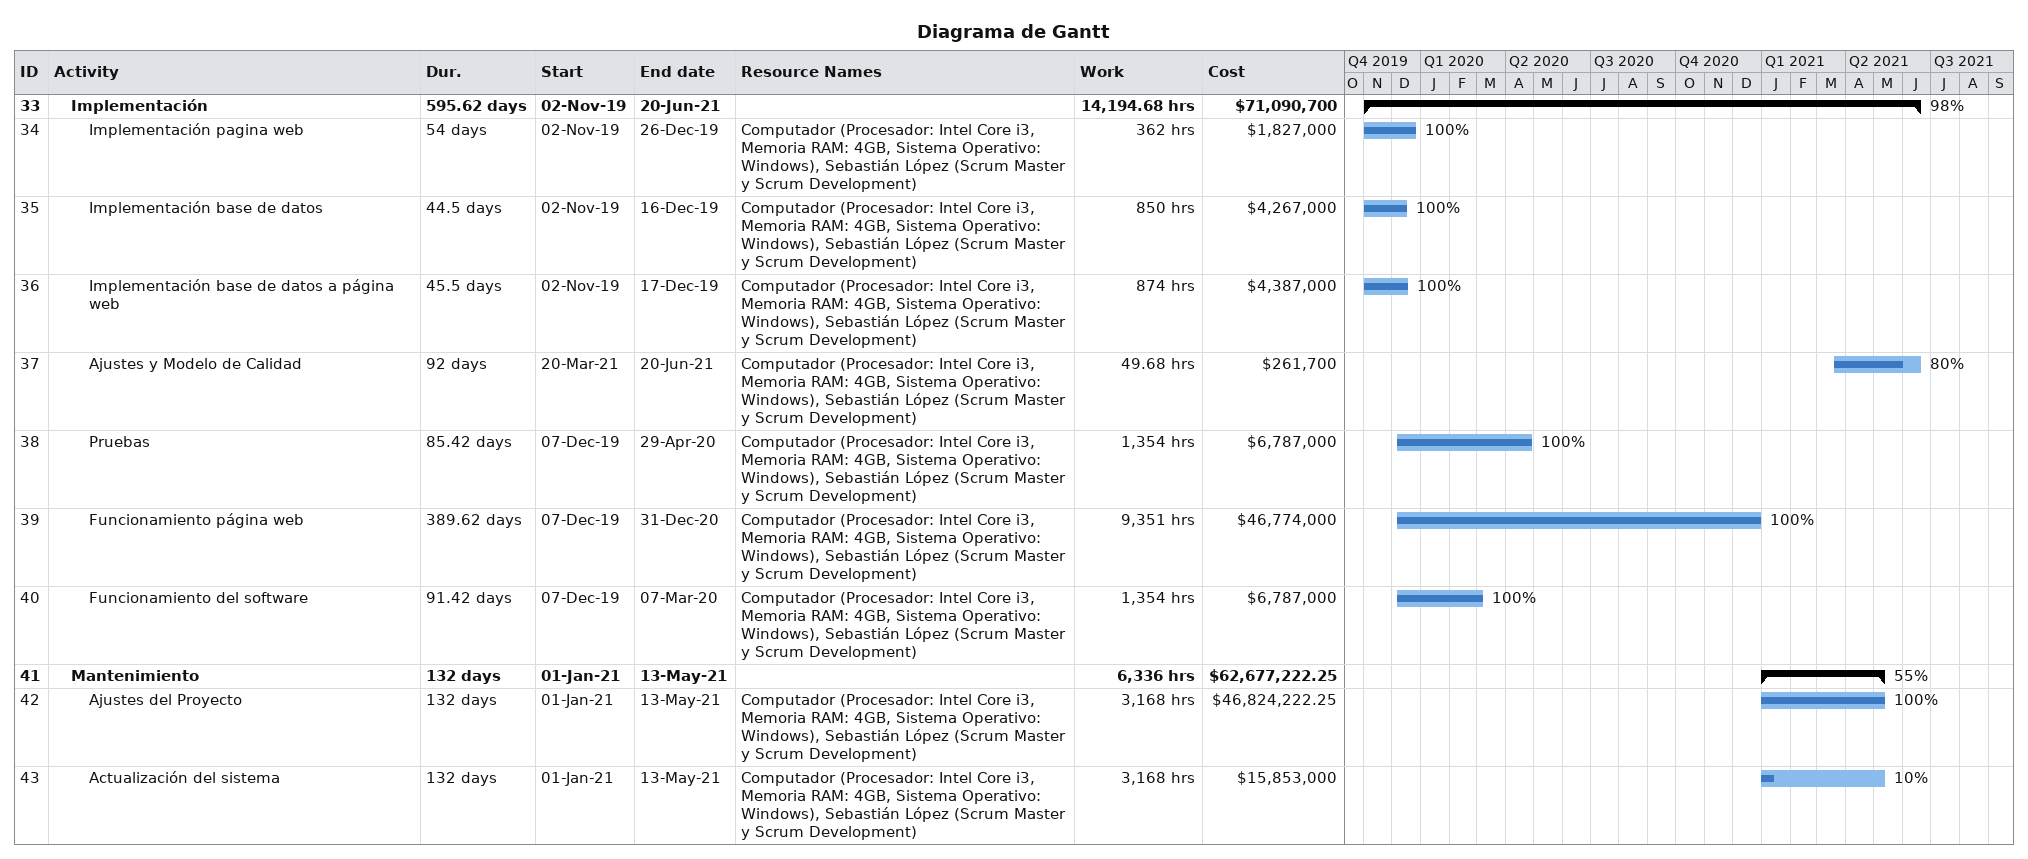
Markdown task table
Diagrama de Gantt

| ID | Level | Task | Duration | Start | Finish | Resources | % complete | Work (h) | Cost ($) |
|---|---|---|---|---|---|---|---|---|---|
| 33 | 2 | **Implementación** | 595.62d | 2019-11-02 | 2021-06-20 |  | 98 | 14194.68 | 71090700 |
| 34 | 3 | Implementación pagina web | 54d | 2019-11-02 | 2019-12-26 | Computador (Procesador: Intel Core i3, Memoria RAM: 4GB, Sistema Operativo: Windows), Sebastián López (Scrum Master y Scrum Development) | 100 | 362 | 1827000 |
| 35 | 3 | Implementación base de datos | 44.5d | 2019-11-02 | 2019-12-16 | Computador (Procesador: Intel Core i3, Memoria RAM: 4GB, Sistema Operativo: Windows), Sebastián López (Scrum Master y Scrum Development) | 100 | 850 | 4267000 |
| 36 | 3 | Implementación base de datos a página web | 45.5d | 2019-11-02 | 2019-12-17 | Computador (Procesador: Intel Core i3, Memoria RAM: 4GB, Sistema Operativo: Windows), Sebastián López (Scrum Master y Scrum Development) | 100 | 874 | 4387000 |
| 37 | 3 | Ajustes y Modelo de Calidad | 92d | 2021-03-20 | 2021-06-20 | Computador (Procesador: Intel Core i3, Memoria RAM: 4GB, Sistema Operativo: Windows), Sebastián López (Scrum Master y Scrum Development) | 80 | 49.68 | 261700 |
| 38 | 3 | Pruebas | 85.42d | 2019-12-07 | 2020-04-29 | Computador (Procesador: Intel Core i3, Memoria RAM: 4GB, Sistema Operativo: Windows), Sebastián López (Scrum Master y Scrum Development) | 100 | 1354 | 6787000 |
| 39 | 3 | Funcionamiento página web | 389.62d | 2019-12-07 | 2020-12-31 | Computador (Procesador: Intel Core i3, Memoria RAM: 4GB, Sistema Operativo: Windows), Sebastián López (Scrum Master y Scrum Development) | 100 | 9351 | 46774000 |
| 40 | 3 | Funcionamiento del software | 91.42d | 2019-12-07 | 2020-03-07 | Computador (Procesador: Intel Core i3, Memoria RAM: 4GB, Sistema Operativo: Windows), Sebastián López (Scrum Master y Scrum Development) | 100 | 1354 | 6787000 |
| 41 | 2 | **Mantenimiento** | 132d | 2021-01-01 | 2021-05-13 |  | 55 | 6336 | 62677222.25 |
| 42 | 3 | Ajustes del Proyecto | 132d | 2021-01-01 | 2021-05-13 | Computador (Procesador: Intel Core i3, Memoria RAM: 4GB, Sistema Operativo: Windows), Sebastián López (Scrum Master y Scrum Development) | 100 | 3168 | 46824222.25 |
| 43 | 3 | Actualización del sistema | 132d | 2021-01-01 | 2021-05-13 | Computador (Procesador: Intel Core i3, Memoria RAM: 4GB, Sistema Operativo: Windows), Sebastián López (Scrum Master y Scrum Development) | 10 | 3168 | 15853000 |
